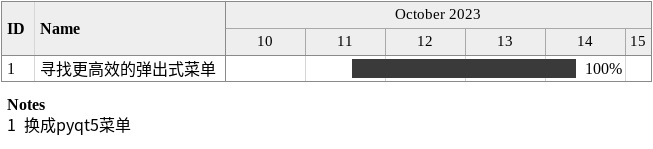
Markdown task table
| ID | Task | Start | Finish | % complete |
|---|---|---|---|---|
| 1 | 寻找更高效的弹出式菜单 | 2023-10-11 | 2023-10-14 | 100 |

Notes
- 1: 换成pyqt5菜单
